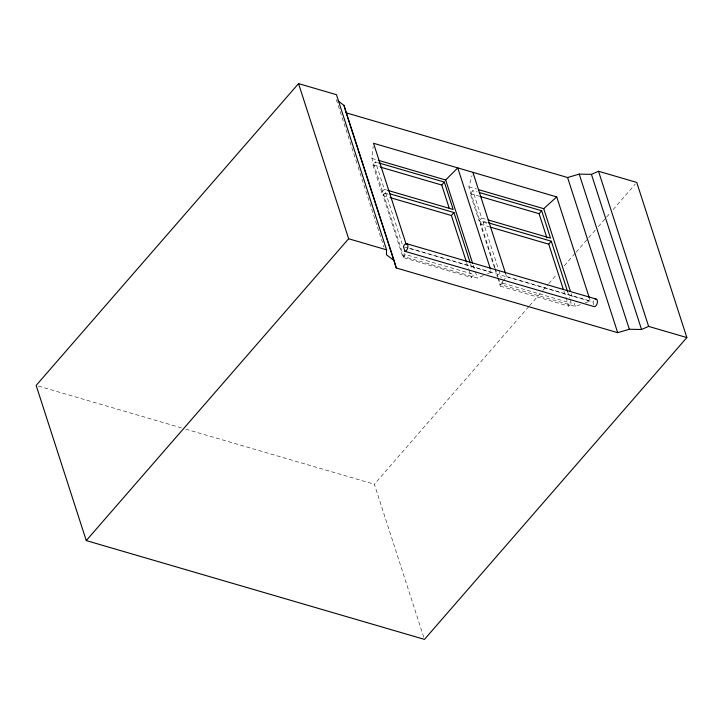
<?xml version="1.0" encoding="UTF-8"?>
<svg xmlns="http://www.w3.org/2000/svg" width="723" height="723" viewBox="0 0 723 723"><rect width="100%" height="100%" fill="white"/><g stroke="black" fill="none" stroke-linecap="round" stroke-linejoin="round"><path stroke-width="0.54" stroke-dasharray="3.62 2.71" d="M483.389 275.508L477.352 278.03L403.561 256.466L371.893 158.427L373.185 146.525M494.921 267.393L468.902 186.814L472.056 175.508M403.561 256.466L404.781 253.493M580.316 304.636L575.3 306.444L500.479 284.582L502.494 281.898M503.172 281.003L506.543 276.529L505.504 273.303M388.215 194.207L381.762 192.327L372.914 164.916L375.481 161.961L377.632 162.594M381.762 192.327L384.338 189.363L375.481 161.961M403.036 257.505L405.612 254.55L473.99 274.523L471.414 277.487L403.036 257.505L383.018 195.535L385.594 192.58L387.727 193.204M486.633 223.19L479.105 220.994L470.257 193.592L472.833 190.628L477.135 191.884M479.105 220.994L481.681 218.03L472.833 190.628M494.514 268.016L480.37 224.202L482.937 221.247L487.212 222.494M569.95 298.924L571.333 303.199L568.757 306.154L500.379 286.172L502.955 283.217L501.572 278.942M423.777 637.252L374.36 484.247L528.829 306.552M529.57 305.702L542.133 291.252M542.874 290.402L548.052 284.446M548.784 283.597L556.918 274.243M564.311 265.748L575.391 252.996M576.132 252.146L587.962 238.536M588.703 237.686L595.354 230.041M598.31 226.633L610.131 213.032M613.086 209.634L635.264 184.121M487.41 273.818L491.432 272.137L490.736 269.986M585.332 302.82L590.348 301.012L589.308 297.795M371.893 158.427L377.243 159.991M468.902 186.814L476.385 189.001M372.914 164.916L379.367 166.805M470.257 193.592L478.861 196.105M384.338 189.363L386.489 189.995M481.681 218.03L485.983 219.286M383.018 195.535L389.435 197.406M480.37 224.202L488.911 226.697M409.372 248.161L491.432 272.137M506.543 276.529L590.348 301.012M404.528 247.013L592.968 302.069L593.872 304.853M502.955 283.217L571.333 303.199M38.319 386.064L181.41 427.871M185.739 429.137L374.36 484.247M571.134 293.556L572.526 297.849M574.261 303.217L575.3 306.444M567.537 291.441L569.607 297.849M563.931 291.197L568.757 306.154M482.937 221.247L498.472 269.327M498.816 270.393L501.229 277.876M495.273 268.468L498.048 277.063M498.391 278.138L500.479 284.582M494.866 269.083L497.279 276.557M497.623 277.632L500.379 286.172M473.222 265.242L474.948 270.574M475.291 271.631L477.352 278.03M470.537 263.841L472.264 269.182M466.579 262.53L468.649 268.938M469.001 270.004L471.414 277.487M385.594 192.58L402.16 243.868M336.303 99.575L357.731 165.91M358.084 166.977L383.994 247.23M592.968 302.069A3.967 2.214 -73.7 0 1 593.547 300.759"/><path stroke-width="1.08" d="M386.57 249.833L386.416 254.713L394.08 260.524L396.267 267.971L617.686 332.67L629.335 329.254L641.545 329.507L648.621 326.398L686.85 337.569L424.464 639.394L86.263 540.578L36.15 385.431L298.536 83.606L336.457 94.695L386.57 249.833L348.64 238.753L298.536 83.606M86.263 540.578L348.64 238.753M449.236 208.215L441.744 185.034L444.32 182.069L378.707 162.901M466.236 261.455L451.396 215.517L453.972 212.553L389.869 193.827M546.922 237.939L539.096 213.701L541.663 210.745L479.286 192.517M563.235 289.055L548.739 244.184L551.315 241.22L488.278 222.801M378.31 160.298L445.684 179.982L457.758 167.89L556.728 196.918L589.308 297.795M478.527 189.625L543.723 208.676L556.728 196.918M338.012 100.868L343.967 105.377L346.163 112.833L567.582 177.524L579.222 174.116L591.441 174.36L598.517 171.261L636.737 182.422L686.85 337.569M380.443 167.121L441.744 185.034M479.936 196.421L539.096 213.701M387.564 190.303L453.167 209.471L444.32 182.069M488.133 219.919L550.519 238.147L541.663 210.745M390.501 197.722L451.396 215.517M489.986 227.013L548.739 244.184M595.192 299.132A3.967 2.214 -73.7 0 1 597.415 302.223A3.967 2.214 -73.7 0 1 594.469 306.706L404.943 251.333L403.443 246.697A3.967 2.214 -73.7 0 1 406.525 243.66L596.05 299.033M598.517 171.261L648.621 326.398M591.441 174.36L641.545 329.507M579.222 174.116L629.335 329.254M567.582 177.524L617.686 332.67M543.723 208.676L570.447 291.405M551.315 241.22L567.537 291.441M472.923 172.426L505.504 273.303M490.393 268.911L457.758 167.89L373.538 143.281L406.172 244.311M445.684 179.982L472.535 263.109M453.972 212.553L470.194 262.774M343.967 105.377L394.08 260.524M346.163 112.833L396.267 267.971M406.525 243.66A3.967 2.214 -73.7 0 1 407.781 247.555A3.967 2.214 -73.7 0 1 404.943 251.333"/></g></svg>
